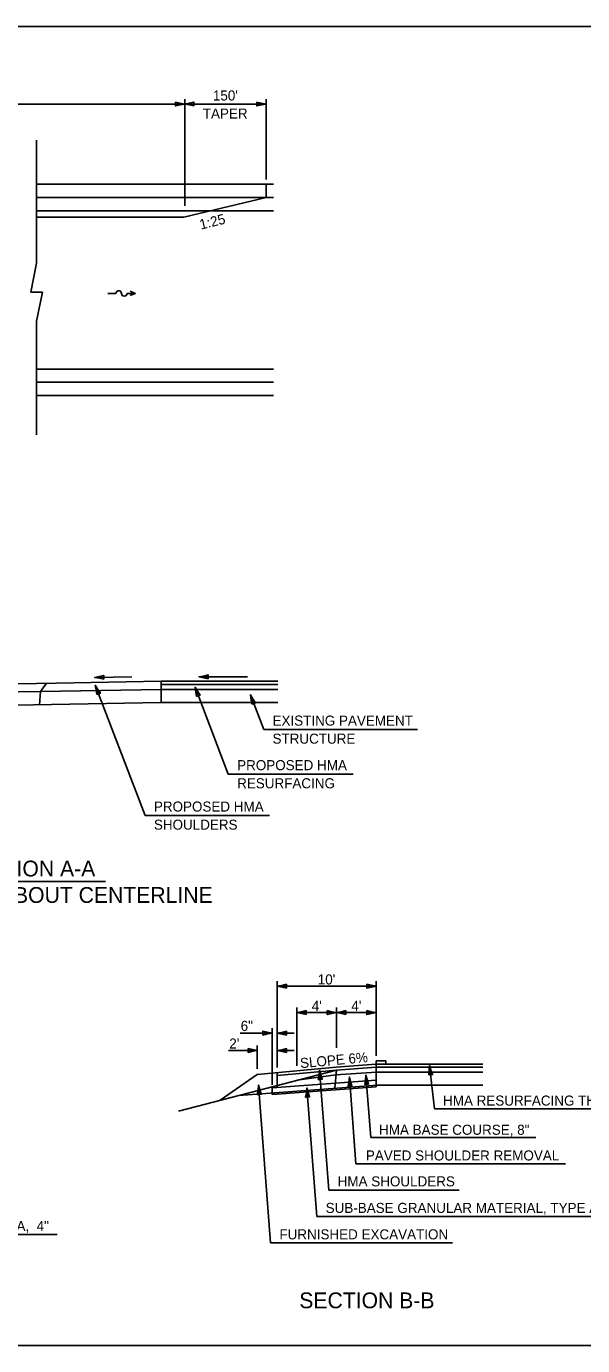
# Model space of a CAD drawing. Extents: x 2261326 to 2261983, y -3123705 to -3123305.
# Drawn here: x 2261590.4 to 2261759.1, y -3123705.1 to -3123305.1 of the extents above; entities that cross this region are included whole.
import ezdxf

# ---------------------------------------------------------------- set-up
doc = ezdxf.new("R2010")
doc.units = 0
for name, color, linetype in [('Default', 7, 'Continuous'), ('RD_Pr_Roadway_Dimensions', 7, 'Continuous'), ('RD_Pr_Roadway_Items', 7, 'Continuous'), ('RD_Pr_Roadway_Notes', 7, 'Continuous'), ('SH_General_Details', 7, 'Continuous')]:
    doc.layers.add(name, color=color, linetype=linetype)

msp = doc.modelspace()

# ---------------------------------------------------------------- linework, layer by layer
at = {"layer": 'Default'}
msp.add_lwpolyline([(2261353.31, -3123705.08), (2261983.31, -3123705.08), (2261983.31, -3123305.08), (2261353.31, -3123305.08)], close=True, dxfattribs=at)
at = {"layer": 'RD_Pr_Roadway_Dimensions'}
for p, q in [((2261638.38, -3123327.13), (2261638.38, -3123359.47)), ((2261663.05, -3123327.13), (2261663.05, -3123351.47)), ((2261638.38, -3123328.63), (2261532.62, -3123328.63)), ((2261663.05, -3123328.63), (2261638.38, -3123328.63)), ((2261622.38, -3123502.3), (2261611.07, -3123502.51)), ((2261642.72, -3123502.3), (2261657.42, -3123502.3)), ((2261666.42, -3123594.61), (2261666.42, -3123620.79)), ((2261696.43, -3123594.61), (2261696.43, -3123617.25)), ((2261666.42, -3123596.11), (2261696.42, -3123596.11)), ((2261672.42, -3123602.61), (2261672.42, -3123620.24)), ((2261684.42, -3123602.61), (2261684.42, -3123614.82)), ((2261672.42, -3123604.11), (2261684.42, -3123604.11)), ((2261684.42, -3123604.11), (2261696.42, -3123604.11)), ((2261655.22, -3123610.35), (2261664.92, -3123610.35)), ((2261664.92, -3123608.85), (2261664.92, -3123625.97)), ((2261666.42, -3123610.35), (2261671.62, -3123610.35)), ((2261651.65, -3123615.61), (2261660.42, -3123615.61)), ((2261660.42, -3123614.11), (2261660.42, -3123621.17)), ((2261666.42, -3123615.61), (2261671.62, -3123615.61))]:
    msp.add_line(p, q, dxfattribs=at)
for points in [[(2261635.58, -3123328.05), (2261635.58, -3123328.63), (2261635.58, -3123329.22), (2261636.98, -3123328.87), (2261638.38, -3123328.63), (2261636.88, -3123328.36)], [(2261641.17, -3123329.22), (2261641.18, -3123328.63), (2261641.18, -3123328.05), (2261639.77, -3123328.39), (2261638.38, -3123328.63), (2261639.87, -3123328.9)], [(2261660.25, -3123328.05), (2261660.25, -3123328.63), (2261660.25, -3123329.22), (2261661.65, -3123328.87), (2261663.05, -3123328.63), (2261661.56, -3123328.36)], [(2261613.87, -3123503.04), (2261613.86, -3123502.46), (2261613.85, -3123501.87), (2261612.46, -3123502.24), (2261611.07, -3123502.51), (2261612.56, -3123502.75)], [(2261645.51, -3123502.89), (2261645.52, -3123502.3), (2261645.52, -3123501.72), (2261644.12, -3123502.06), (2261642.72, -3123502.3), (2261644.21, -3123502.58)], [(2261669.22, -3123596.69), (2261669.22, -3123596.11), (2261669.22, -3123595.52), (2261667.82, -3123595.86), (2261666.42, -3123596.11), (2261667.91, -3123596.38)], [(2261693.63, -3123595.52), (2261693.62, -3123596.11), (2261693.62, -3123596.69), (2261695.02, -3123596.35), (2261696.42, -3123596.11), (2261694.93, -3123595.84)], [(2261675.22, -3123604.69), (2261675.22, -3123604.11), (2261675.22, -3123603.52), (2261673.82, -3123603.87), (2261672.42, -3123604.11), (2261673.92, -3123604.38)], [(2261681.63, -3123603.52), (2261681.62, -3123604.11), (2261681.62, -3123604.69), (2261683.02, -3123604.35), (2261684.42, -3123604.11), (2261682.93, -3123603.84)], [(2261687.22, -3123604.69), (2261687.22, -3123604.11), (2261687.22, -3123603.52), (2261685.82, -3123603.87), (2261684.42, -3123604.11), (2261685.92, -3123604.38)], [(2261693.63, -3123603.52), (2261693.62, -3123604.11), (2261693.62, -3123604.69), (2261695.02, -3123604.35), (2261696.42, -3123604.11), (2261694.93, -3123603.84)], [(2261662.12, -3123609.77), (2261662.12, -3123610.35), (2261662.12, -3123610.94), (2261663.52, -3123610.6), (2261664.92, -3123610.35), (2261663.43, -3123610.08)], [(2261669.22, -3123610.94), (2261669.22, -3123610.35), (2261669.22, -3123609.77), (2261667.82, -3123610.11), (2261666.42, -3123610.35), (2261667.92, -3123610.62)], [(2261657.62, -3123615.02), (2261657.62, -3123615.61), (2261657.62, -3123616.19), (2261659.02, -3123615.85), (2261660.42, -3123615.61), (2261658.93, -3123615.33)], [(2261669.22, -3123616.19), (2261669.22, -3123615.61), (2261669.22, -3123615.02), (2261667.82, -3123615.36), (2261666.42, -3123615.61), (2261667.92, -3123615.88)]]:
    msp.add_lwpolyline(points, close=True, dxfattribs=at)
at = {"layer": 'RD_Pr_Roadway_Items'}
for p, q in [((2261593.48, -3123339.59), (2261593.48, -3123376.87)), ((2261593.48, -3123352.97), (2261665.34, -3123352.97)), ((2261593.48, -3123352.97), (2261663.05, -3123352.97)), ((2261593.48, -3123356.97), (2261665.34, -3123356.97)), ((2261663.05, -3123356.97), (2261638.13, -3123362.97)), ((2261593.48, -3123360.97), (2261665.34, -3123360.97)), ((2261593.48, -3123362.97), (2261638.13, -3123362.97)), ((2261593.48, -3123376.87), (2261591.72, -3123385.68)), ((2261591.72, -3123385.68), (2261593.48, -3123385.68)), ((2261593.48, -3123385.68), (2261595.24, -3123385.68)), ((2261595.24, -3123385.68), (2261593.48, -3123394.48)), ((2261615.06, -3123386.05), (2261617.55, -3123386.05)), ((2261620.89, -3123386.05), (2261623.39, -3123386.05)), ((2261593.48, -3123394.48), (2261593.48, -3123428.95)), ((2261593.48, -3123408.98), (2261665.34, -3123408.98)), ((2261593.48, -3123412.98), (2261665.34, -3123412.98)), ((2261593.48, -3123416.98), (2261665.34, -3123416.98)), ((2261631.27, -3123503.65), (2261599.45, -3123504.19)), ((2261631.27, -3123504.62), (2261631.27, -3123503.65)), ((2261631.27, -3123503.65), (2261666.66, -3123503.65)), ((2261516.59, -3123505.58), (2261599.45, -3123504.19)), ((2261516.59, -3123508.05), (2261594.61, -3123506.74)), ((2261594.33, -3123510.75), (2261594.61, -3123506.74)), ((2261594.61, -3123506.74), (2261596.46, -3123504.24)), ((2261631.27, -3123506.12), (2261594.61, -3123506.74)), ((2261631.27, -3123506.12), (2261631.27, -3123504.62)), ((2261631.27, -3123504.62), (2261666.66, -3123504.62)), ((2261631.27, -3123510.12), (2261631.27, -3123506.12)), ((2261631.27, -3123506.12), (2261666.66, -3123506.12)), ((2261631.27, -3123510.12), (2261516.59, -3123512.06)), ((2261631.27, -3123510.12), (2261666.66, -3123510.12)), ((2261696.36, -3123619.76), (2261684.36, -3123620.64)), ((2261696.43, -3123626.65), (2261696.43, -3123619.75)), ((2261728.8, -3123619.75), (2261696.43, -3123619.75)), ((2261684.42, -3123621.52), (2261636.48, -3123633.98)), ((2261660.42, -3123622.84), (2261649.14, -3123630.69)), ((2261684.34, -3123620.65), (2261660.42, -3123622.84)), ((2261684.42, -3123621.52), (2261666.42, -3123623.17)), ((2261666.42, -3123622.29), (2261666.42, -3123626.86)), ((2261684.28, -3123623.03), (2261672.42, -3123624.64)), ((2261684.42, -3123621.52), (2261683.9, -3123627.07)), ((2261696.54, -3123622.13), (2261684.28, -3123623.03)), ((2261696.43, -3123620.63), (2261684.42, -3123621.52)), ((2261684.42, -3123621.52), (2261696.43, -3123620.63)), ((2261728.8, -3123620.63), (2261696.43, -3123620.63)), ((2261696.43, -3123622.13), (2261728.8, -3123622.13)), ((2261696.83, -3123626.11), (2261654.77, -3123629.23)), ((2261664.92, -3123626.97), (2261696.43, -3123624.64)), ((2261664.92, -3123628.98), (2261696.43, -3123626.65)), ((2261664.92, -3123626.97), (2261664.92, -3123628.98)), ((2261696.43, -3123626.13), (2261728.8, -3123626.13))]:
    msp.add_line(p, q, dxfattribs=at)
msp.add_lwpolyline([(2261621.85, -3123385.41), (2261623.39, -3123386.05), (2261621.85, -3123386.69)], dxfattribs=at)
msp.add_lwpolyline([(2261696.43, -3123618.75), (2261699.43, -3123618.75), (2261699.43, -3123619.75), (2261696.43, -3123619.75)], close=True, dxfattribs=at)
for centre, start, end in [((2261618.39, -3123386.05), 0, 180), ((2261620.06, -3123386.05), 180, 360)]:
    msp.add_arc(centre, 0.833, start, end, dxfattribs=at)
at = {"layer": 'RD_Pr_Roadway_Notes'}
for p, q in [((2261626.38, -3123544.38), (2261611.27, -3123504.88)), ((2261651.62, -3123531.83), (2261641.53, -3123505.44)), ((2261662.35, -3123518.32), (2261658.32, -3123507.76)), ((2261662.35, -3123518.32), (2261708.97, -3123518.32)), ((2261651.62, -3123531.83), (2261689.51, -3123531.83)), ((2261626.38, -3123544.38), (2261664.12, -3123544.38)), ((2261570.18, -3123564.36), (2261614.39, -3123564.36)), ((2261679.29, -3123621.58), (2261682.07, -3123657.96)), ((2261688.33, -3123623.65), (2261690.34, -3123649.96)), ((2261693.37, -3123623.06), (2261694.81, -3123641.96)), ((2261714.11, -3123633.27), (2261712.69, -3123620.17)), ((2261660.8, -3123626.11), (2261664.45, -3123673.97)), ((2261675.45, -3123626.96), (2261678.43, -3123665.97)), ((2261714.11, -3123633.27), (2261783.46, -3123633.27)), ((2261694.81, -3123641.96), (2261744.9, -3123641.96)), ((2261690.34, -3123649.96), (2261753.89, -3123649.96)), ((2261682.07, -3123657.96), (2261721.64, -3123657.96)), ((2261678.43, -3123665.97), (2261773.38, -3123665.97)), ((2261504.19, -3123671.41), (2261599.75, -3123671.41)), ((2261664.45, -3123673.97), (2261719.61, -3123673.97))]:
    msp.add_line(p, q, dxfattribs=at)
for points in [[(2261611.73, -3123507.71), (2261612.27, -3123507.5), (2261612.82, -3123507.29), (2261612, -3123506.11), (2261611.27, -3123504.88), (2261611.55, -3123506.38)], [(2261641.98, -3123508.26), (2261642.53, -3123508.05), (2261643.08, -3123507.85), (2261642.26, -3123506.66), (2261641.53, -3123505.44), (2261641.81, -3123506.93)], [(2261658.77, -3123510.58), (2261659.32, -3123510.38), (2261659.86, -3123510.17), (2261659.04, -3123508.98), (2261658.32, -3123507.76), (2261658.6, -3123509.25)], [(2261678.92, -3123624.41), (2261679.5, -3123624.37), (2261680.09, -3123624.32), (2261679.64, -3123622.95), (2261679.29, -3123621.58), (2261679.13, -3123623.09)], [(2261687.96, -3123626.49), (2261688.54, -3123626.44), (2261689.12, -3123626.4), (2261688.68, -3123625.03), (2261688.33, -3123623.65), (2261688.17, -3123625.16)], [(2261693, -3123625.89), (2261693.58, -3123625.85), (2261694.17, -3123625.81), (2261693.72, -3123624.44), (2261693.37, -3123623.06), (2261693.21, -3123624.57)], [(2261712.41, -3123623.02), (2261712.99, -3123622.96), (2261713.58, -3123622.89), (2261713.09, -3123621.54), (2261712.69, -3123620.17), (2261712.58, -3123621.69)], [(2261660.42, -3123628.94), (2261661.01, -3123628.9), (2261661.59, -3123628.86), (2261661.14, -3123627.49), (2261660.8, -3123626.11), (2261660.64, -3123627.62)], [(2261675.08, -3123629.79), (2261675.67, -3123629.75), (2261676.25, -3123629.7), (2261675.8, -3123628.33), (2261675.45, -3123626.96), (2261675.3, -3123628.46)]]:
    msp.add_lwpolyline(points, close=True, dxfattribs=at)
at = {"layer": 'SH_General_Details'}
msp.add_line((2261663.05, -3123356.97), (2261663.05, -3123352.97), dxfattribs=at)

# ---------------------------------------------------------------- texts
at = {"layer": 'RD_Pr_Roadway_Dimensions'}
for s, p in [("150'", (2261646.94, -3123327.56)), ('TAPER', (2261643.88, -3123333.04)), ("10'", (2261678.75, -3123595.58)), ("4'", (2261676.93, -3123603.58)), ("4'", (2261688.93, -3123603.58)), ('6"', (2261655.37, -3123609.65)), ("2'", (2261651.92, -3123615.01))]:
    msp.add_text(s, height=3.048, dxfattribs=at).set_placement(p)
for s, rotation, p in [('1:25', 14.0121, (2261643.29, -3123366.74)), ('SLOPE 6%', 5.2397, (2261673.53, -3123620.98))]:
    msp.add_text(s, height=3.048, rotation=rotation, dxfattribs=at).set_placement(p)
at = {"layer": 'RD_Pr_Roadway_Notes'}
for s, height, p in [('EXISTING PAVEMENT', 3.048, (2261665.03, -3123517.1)), ('STRUCTURE', 3.048, (2261665.03, -3123522.58)), ('PROPOSED HMA', 3.048, (2261654.3, -3123530.61)), ('RESURFACING', 3.048, (2261654.3, -3123536.1)), ('PROPOSED HMA', 3.048, (2261629.05, -3123543.16)), ('SHOULDERS', 3.048, (2261629.05, -3123548.65)), ('SECTION A-A', 4.8, (2261570.26, -3123562.83)), ('SYMMETRICAL ABOUT CENTERLINE', 4.8, (2261534.18, -3123570.85)), ('HMA RESURFACING THICKNESS', 3.048, (2261716.75, -3123632.31)), ('HMA BASE COURSE, 8"', 3.048, (2261697.34, -3123641.16)), ('PAVED SHOULDER REMOVAL', 3.048, (2261693.34, -3123648.95)), ('HMA SHOULDERS', 3.048, (2261684.79, -3123656.8)), ('SUB-BASE GRANULAR MATERIAL, TYPE A,  4"', 3.048, (2261681.15, -3123664.85)), ('SUB-BASE GRANULAR MATERIAL, TYPE A,  4"', 3.048, (2261507.42, -3123670.34)), ('FURNISHED EXCAVATION', 3.048, (2261667.12, -3123672.87)), ('SECTION B-B', 4.8, (2261673.14, -3123693.76))]:
    msp.add_text(s, height=height, dxfattribs=at).set_placement(p)

doc.saveas('drawing.dxf')
